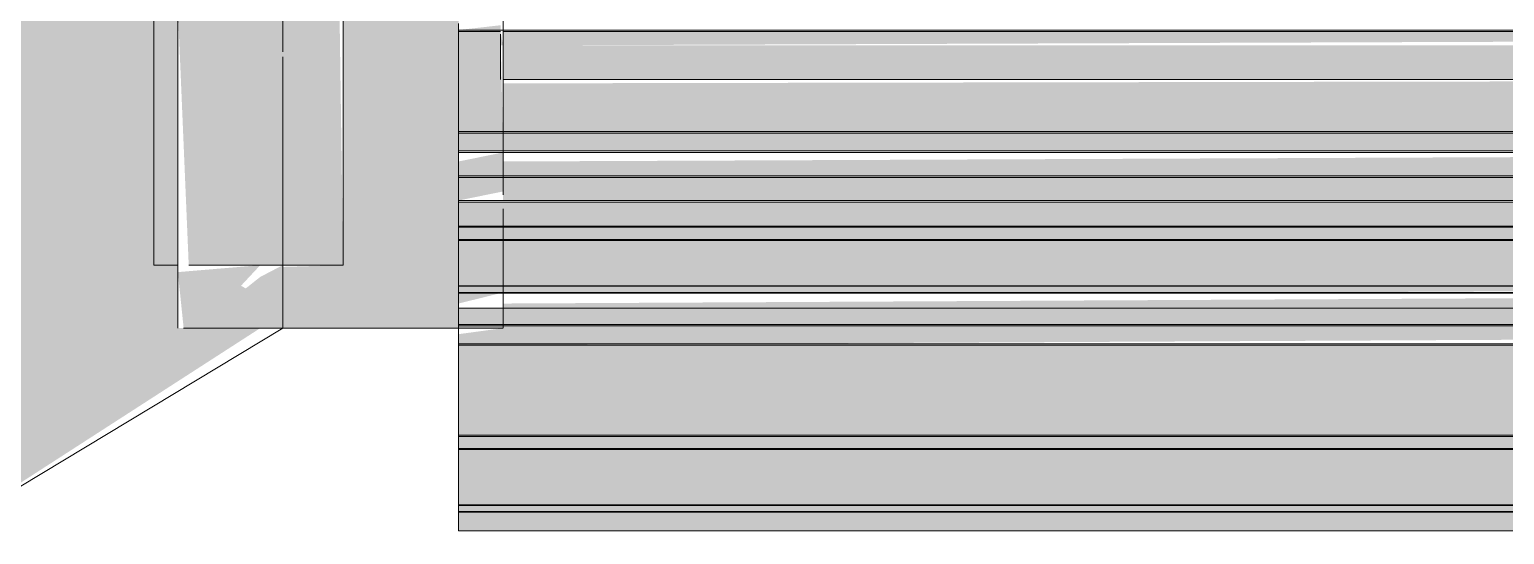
# Model space of a CAD drawing. Header units: metres. Extents: x 147 to 427, y -16 to 162.
# Drawn here: x 201.7562 to 201.8265, y 0.0464 to 0.0705 of the extents above; entities that cross this region are included whole.
import ezdxf

# ---------------------------------------------------------------- set-up
doc = ezdxf.new("R2010")
doc.units = ezdxf.units.M
doc.layers.add('P-SANR-FIXT', color=7, linetype='Continuous', lineweight=5)

# ---------------------------------------------------------------- blocks, each defined once
blk = doc.blocks.new('Bomba Jacuzzi1 - 15B-T 1_1_2CV TRIF_220_380V _1 1_2CV_-2414014-FF')
at = {"layer": 'P-SANR-FIXT', "lineweight": 15, "true_color": 0x181818, "transparency": 33554598}
for points in [[(96.305271, 0.046422), (96.32051, 0.05625), (96.316584, 0.05625), (96.316584, 0.05925), (96.315446, 0.059801), (96.315446, 0.17175), (96.316584, 0.172081), (96.316584, 0.17475), (96.321584, 0.17475), (96.305271, 0.184444), (96.305271, 0.049051)], [(96.329959, 0.05625), (96.329959, 0.0825), (96.324459, 0.081983), (96.324459, 0.05925), (96.321584, 0.059167), (96.321584, 0.05625)], [(96.32051, 0.05625), (96.32051, 0.057757), (96.319594, 0.058269), (96.32051, 0.05925), (96.316584, 0.058919), (96.31686, 0.05625)]]:
    blk.add_hatch(color=250, dxfattribs=at).paths.add_polyline_path(points)
h = blk.add_hatch(color=250, dxfattribs=at)
h.paths.add_polyline_path([(96.32051, 0.05625), (96.321584, 0.05625), (96.321584, 0.05925), (96.32051, 0.05869), (96.319499, 0.057889), (96.32051, 0.057199)])
h.paths.add_polyline_path([(96.32051, 0.17175), (96.321584, 0.171833), (96.321584, 0.174099), (96.32051, 0.174239), (96.319946, 0.172731), (96.32051, 0.17231), (96.32051, 0.171816)])
h = blk.add_hatch(color=250, dxfattribs=at)
h.paths.add_polyline_path([(96.331959, 0.07045), (96.331959, 0.070678), (96.329959, 0.07045)])
h.paths.add_polyline_path([(96.331959, 0.07757), (96.331959, 0.07898), (96.329959, 0.07898), (96.329959, 0.07757)])
h = blk.add_hatch(color=250, dxfattribs=at)
h.paths.add_polyline_path([(96.321584, 0.05925), (96.321584, 0.0715), (96.316584, 0.0715), (96.317102, 0.05925), (96.32051, 0.05925)])
h.paths.add_polyline_path([(96.316584, 0.0715), (96.316584, 0.074), (96.315446, 0.073604), (96.315446, 0.0715)])
h.paths.add_polyline_path([(96.323645, 0.071635), (96.324459, 0.072164), (96.324459, 0.074), (96.321584, 0.073604), (96.321584, 0.071635)])
h = blk.add_hatch(color=250, dxfattribs=at)
h.paths.add_polyline_path([(96.321727, 0.05925), (96.324459, 0.05925), (96.324285, 0.0715), (96.321584, 0.071436), (96.321584, 0.05925)])
h.paths.add_polyline_path([(96.316584, 0.05925), (96.316584, 0.0715), (96.315446, 0.0715), (96.315446, 0.05925)])
at = {"layer": 'P-SANR-FIXT', "lineweight": 15, "true_color": 0xffc600, "transparency": 33554598}
for points in [[(96.331959, 0.070372), (96.331959, 0.07045), (96.329959, 0.070372)], [(96.332084, 0.069715), (96.432635, 0.070083), (96.432635, 0.070372), (96.332084, 0.070372), (96.332084, 0.06972)], [(96.336724, 0.064688), (96.432635, 0.064688), (96.432635, 0.0681), (96.332084, 0.067909), (96.332084, 0.064688)], [(96.385365, 0.06233), (96.432635, 0.062832), (96.432635, 0.06462), (96.332084, 0.064188), (96.332084, 0.06233), (96.369151, 0.06233)], [(96.369151, 0.060475), (96.432635, 0.060475), (96.432635, 0.062252), (96.332084, 0.062252), (96.332084, 0.060475), (96.352938, 0.060475)], [(96.332084, 0.060425), (96.332084, 0.060475), (96.329959, 0.060425)], [(96.369151, 0.057949), (96.432635, 0.058272), (96.432635, 0.060425), (96.332084, 0.060425), (96.332084, 0.057949), (96.352938, 0.057949)], [(96.329959, 0.05544), (96.432635, 0.055964), (96.432635, 0.057949), (96.332084, 0.057422), (96.332084, 0.05625), (96.329959, 0.055964), (96.329959, 0.055508)], [(96.401579, 0.050514), (96.432635, 0.050852), (96.432635, 0.05544), (96.329959, 0.05544), (96.329959, 0.050514), (96.336724, 0.050514)], [(96.401579, 0.047509), (96.432635, 0.047832), (96.432635, 0.050464), (96.329959, 0.050464), (96.329959, 0.047509), (96.336724, 0.047509)], [(96.401579, 0.046597), (96.432635, 0.046597), (96.432635, 0.047484), (96.329959, 0.047484), (96.329959, 0.046597), (96.336724, 0.046597)]]:
    blk.add_hatch(color=40, dxfattribs=at).paths.add_polyline_path(points)
h = blk.add_hatch(color=40, dxfattribs=at)
h.paths.add_polyline_path([(96.432635, 0.0681), (96.432635, 0.064688), (96.441959, 0.064688), (96.441959, 0.0681), (96.434006, 0.0681)])
h.paths.add_polyline_path([(96.332084, 0.0681), (96.432635, 0.0681), (96.432635, 0.069715), (96.332084, 0.069715), (96.332084, 0.068102)])
h.paths.add_polyline_path([(96.329959, 0.064688), (96.332084, 0.064688), (96.331959, 0.070372), (96.329959, 0.070372), (96.329959, 0.065479)])
h = blk.add_hatch(color=40, dxfattribs=at)
h.paths.add_polyline_path([(96.432635, 0.069715), (96.441959, 0.07028), (96.441959, 0.070372), (96.432635, 0.070083)])
h.paths.add_polyline_path([(96.331959, 0.069715), (96.332084, 0.06972), (96.331959, 0.070372)])
h = blk.add_hatch(color=40, dxfattribs=at)
h.paths.add_polyline_path([(96.441959, 0.063513), (96.442635, 0.063513), (96.442635, 0.06462), (96.432635, 0.06462), (96.432635, 0.063513), (96.434006, 0.063513)])
h.paths.add_polyline_path([(96.332084, 0.063513), (96.332084, 0.06462), (96.329959, 0.064188), (96.329959, 0.063513)])
h = blk.add_hatch(color=40, dxfattribs=at)
h.paths.add_polyline_path([(96.329959, 0.06233), (96.332084, 0.062762), (96.332084, 0.063513), (96.329959, 0.063513), (96.329959, 0.062762)])
h.paths.add_polyline_path([(96.441959, 0.062762), (96.441959, 0.063513), (96.432635, 0.063003), (96.432635, 0.062762), (96.434006, 0.062762)])
h = blk.add_hatch(color=40, dxfattribs=at)
h.paths.add_polyline_path([(96.329959, 0.060475), (96.332084, 0.060475), (96.332084, 0.062252), (96.329959, 0.062252), (96.329959, 0.061109)])
h.paths.add_polyline_path([(96.432635, 0.060475), (96.441959, 0.060475), (96.441959, 0.061109), (96.432635, 0.061109)])
h = blk.add_hatch(color=40, dxfattribs=at)
h.paths.add_polyline_path([(96.332084, 0.05625), (96.332084, 0.057199), (96.329959, 0.057199), (96.329959, 0.05625)])
h.paths.add_polyline_path([(96.442635, 0.05643), (96.442635, 0.057199), (96.432635, 0.057199), (96.432635, 0.05643), (96.441959, 0.05643)])
h.paths.add_polyline_path([(96.329959, 0.057422), (96.332084, 0.057949), (96.332084, 0.060425), (96.329959, 0.060425), (96.329959, 0.057924)])
at = {"layer": 'P-SANR-FIXT', "color": 126, "lineweight": 15, "true_color": 0x0f6868}
for p, q in [((96.321584, 0.076955), (96.321584, 0.069408)), ((96.316584, 0.073604), (96.316584, 0.05625)), ((96.315446, 0.05925), (96.315446, 0.071632)), ((96.324459, 0.071632), (96.324459, 0.05925)), ((96.321584, 0.069176), (96.321584, 0.062789)), ((96.321584, 0.062118), (96.321584, 0.05625)), ((96.315446, 0.05925), (96.316584, 0.05925)), ((96.321584, 0.05925), (96.324459, 0.05925)), ((96.31686, 0.05625), (96.31755, 0.05625))]:
    blk.add_line(p, q, dxfattribs=at)
at = {"layer": 'P-SANR-FIXT', "color": 250, "lineweight": 15, "true_color": 0x143333}
for p, q in [((96.315446, 0.0715), (96.315446, 0.05925)), ((96.324459, 0.05925), (96.324459, 0.0715)), ((96.316584, 0.05925), (96.315446, 0.05925)), ((96.317102, 0.05925), (96.321584, 0.05925)), ((96.324459, 0.05925), (96.321584, 0.05925)), ((96.316584, 0.058733), (96.316584, 0.05625)), ((96.321584, 0.057736), (96.321584, 0.05625))]:
    blk.add_line(p, q, dxfattribs=at)
at = {"layer": 'P-SANR-FIXT', "color": 250, "lineweight": 15, "true_color": 0x162121}
for p, q in [((96.316584, 0.071226), (96.316584, 0.064188)), ((96.321584, 0.070371), (96.321584, 0.069408)), ((96.321584, 0.069176), (96.321584, 0.062231)), ((96.316584, 0.064188), (96.316584, 0.058988)), ((96.321584, 0.062118), (96.321584, 0.057803)), ((96.321584, 0.05925), (96.317102, 0.05925))]:
    blk.add_line(p, q, dxfattribs=at)
at = {"layer": 'P-SANR-FIXT', "color": 42, "lineweight": 15, "true_color": 0xb4910a}
blk.add_line((96.332084, 0.070435), (96.332084, 0.071178), dxfattribs=at)
at = {"layer": 'P-SANR-FIXT', "color": 4, "lineweight": 15, "true_color": 0x00ffff}
for p, q in [((96.329959, 0.063513), (96.329959, 0.070757)), ((96.329959, 0.063513), (96.329959, 0.06233)), ((96.329959, 0.063513), (96.448959, 0.063513)), ((96.321584, 0.062789), (96.321584, 0.062118)), ((96.329959, 0.05643), (96.329959, 0.06233)), ((96.329959, 0.06233), (96.448959, 0.06233)), ((96.305271, 0.046422), (96.321584, 0.05625)), ((96.31755, 0.05625), (96.329959, 0.05625)), ((96.329959, 0.05643), (96.329959, 0.055508)), ((96.329959, 0.05643), (96.448959, 0.05643)), ((96.329959, 0.051146), (96.329959, 0.055508)), ((96.329959, 0.055508), (96.448959, 0.055508)), ((96.329959, 0.051146), (96.329959, 0.050514)), ((96.329959, 0.051146), (96.448959, 0.051146)), ((96.329959, 0.047832), (96.329959, 0.050514)), ((96.329959, 0.050514), (96.432635, 0.050514)), ((96.329959, 0.047832), (96.329959, 0.047509)), ((96.329959, 0.047832), (96.432635, 0.047832)), ((96.329959, 0.046597), (96.329959, 0.047509)), ((96.329959, 0.047509), (96.432635, 0.047509)), ((96.329959, 0.046597), (96.329959, 0.04659)), ((96.329959, 0.046597), (96.432635, 0.046597)), ((96.329959, 0.046595), (96.329959, 0.04659)), ((96.329959, 0.04659), (96.432635, 0.04659))]:
    blk.add_line(p, q, dxfattribs=at)
at = {"layer": 'P-SANR-FIXT', "color": 59, "lineweight": 15, "true_color": 0x495b2e}
for p, q in [((96.329959, 0.07045), (96.329959, 0.065613)), ((96.329959, 0.07045), (96.332084, 0.07045)), ((96.329959, 0.065613), (96.332084, 0.065613)), ((96.329959, 0.064747), (96.329959, 0.065479)), ((96.329959, 0.062303), (96.329959, 0.061109)), ((96.329959, 0.061109), (96.332084, 0.061109))]:
    blk.add_line(p, q, dxfattribs=at)
at = {"layer": 'P-SANR-FIXT', "color": 63, "lineweight": 15, "true_color": 0xa6d959}
for p, q in [((96.329959, 0.07045), (96.329959, 0.06233)), ((96.332084, 0.07045), (96.448959, 0.07045)), ((96.332084, 0.064188), (96.332084, 0.070435)), ((96.332084, 0.065613), (96.448959, 0.065613)), ((96.329959, 0.06233), (96.329959, 0.064747)), ((96.329959, 0.06233), (96.329959, 0.05643)), ((96.332084, 0.060147), (96.332084, 0.061941)), ((96.329959, 0.05643), (96.329959, 0.061109)), ((96.332084, 0.061109), (96.448959, 0.061109)), ((96.329959, 0.051146), (96.329959, 0.055508)), ((96.329959, 0.055508), (96.329959, 0.051146)), ((96.329959, 0.050852), (96.329959, 0.050514)), ((96.329959, 0.047832), (96.329959, 0.050514)), ((96.329959, 0.050514), (96.329959, 0.047832)), ((96.329959, 0.047509), (96.329959, 0.046597)), ((96.329959, 0.046595), (96.432635, 0.046595))]:
    blk.add_line(p, q, dxfattribs=at)
at = {"layer": 'P-SANR-FIXT', "color": 58, "lineweight": 15, "true_color": 0x645513}
for p, q in [((96.329959, 0.070372), (96.329959, 0.065613)), ((96.329959, 0.065479), (96.329959, 0.064688)), ((96.329959, 0.06462), (96.332084, 0.06462)), ((96.329959, 0.063513), (96.329959, 0.064188)), ((96.329959, 0.064165), (96.329959, 0.06348)), ((96.329959, 0.06233), (96.329959, 0.060475)), ((96.329959, 0.062252), (96.332084, 0.062252)), ((96.329959, 0.059227), (96.329959, 0.060425)), ((96.329959, 0.060425), (96.329959, 0.059223)), ((96.329959, 0.060425), (96.332084, 0.060425)), ((96.329959, 0.058272), (96.329959, 0.05908)), ((96.329959, 0.059066), (96.329959, 0.058268)), ((96.332084, 0.058283), (96.332084, 0.059522)), ((96.329959, 0.057949), (96.329959, 0.057199)), ((96.329959, 0.057949), (96.332084, 0.057949)), ((96.329959, 0.056527), (96.329959, 0.057199)), ((96.329959, 0.057199), (96.332084, 0.057199))]:
    blk.add_line(p, q, dxfattribs=at)
at = {"layer": 'P-SANR-FIXT', "color": 59, "lineweight": 15, "true_color": 0x5d561a}
for p, q in [((96.329959, 0.065613), (96.329959, 0.070372)), ((96.329959, 0.070372), (96.329959, 0.067905)), ((96.329959, 0.070372), (96.331959, 0.070372)), ((96.331959, 0.070251), (96.331959, 0.0681)), ((96.329959, 0.067833), (96.329959, 0.065609)), ((96.332084, 0.065437), (96.332084, 0.067522)), ((96.329959, 0.065541), (96.332084, 0.065541)), ((96.329959, 0.064688), (96.329959, 0.065479)), ((96.329959, 0.065479), (96.329959, 0.064688)), ((96.332084, 0.064576), (96.332084, 0.065401)), ((96.329959, 0.064688), (96.332084, 0.064688)), ((96.329959, 0.064188), (96.329959, 0.063513)), ((96.329959, 0.064162), (96.329959, 0.063481)), ((96.329959, 0.060475), (96.329959, 0.06233)), ((96.329959, 0.062305), (96.329959, 0.061104)), ((96.332084, 0.06067), (96.332084, 0.061941)), ((96.329959, 0.061055), (96.332084, 0.061055)), ((96.329959, 0.060475), (96.329959, 0.059227)), ((96.329959, 0.060475), (96.332084, 0.060475)), ((96.332084, 0.060014), (96.332084, 0.060641)), ((96.329959, 0.059061), (96.329959, 0.058272))]:
    blk.add_line(p, q, dxfattribs=at)
at = {"layer": 'P-SANR-FIXT', "color": 42, "lineweight": 15, "true_color": 0xbfa010}
for p, q in [((96.332084, 0.070372), (96.432635, 0.070372)), ((96.329959, 0.063481), (96.329959, 0.062907))]:
    blk.add_line(p, q, dxfattribs=at)
at = {"layer": 'P-SANR-FIXT', "color": 49, "lineweight": 15, "true_color": 0x524715}
blk.add_line((96.331959, 0.070251), (96.331959, 0.069715), dxfattribs=at)
at = {"layer": 'P-SANR-FIXT', "color": 250, "lineweight": 15, "true_color": 0x302d18}
for p, q in [((96.331959, 0.069715), (96.331959, 0.0681)), ((96.332084, 0.067709), (96.332084, 0.069327)), ((96.329959, 0.058272), (96.332084, 0.058272))]:
    blk.add_line(p, q, dxfattribs=at)
at = {"layer": 'P-SANR-FIXT', "color": 58, "lineweight": 15, "true_color": 0x604f11}
blk.add_line((96.332084, 0.069333), (96.332084, 0.070013), dxfattribs=at)
at = {"layer": 'P-SANR-FIXT', "color": 52, "lineweight": 15, "true_color": 0xdfcc1f}
for p, q in [((96.332084, 0.0681), (96.448959, 0.0681)), ((96.332084, 0.065541), (96.432635, 0.065541)), ((96.332084, 0.064688), (96.448959, 0.064688)), ((96.332084, 0.063326), (96.332084, 0.064188)), ((96.329959, 0.063513), (96.329959, 0.06233)), ((96.332084, 0.062604), (96.332084, 0.063313)), ((96.329959, 0.060475), (96.329959, 0.05643)), ((96.332084, 0.061055), (96.432635, 0.061055)), ((96.332084, 0.060475), (96.448959, 0.060475)), ((96.332084, 0.058269), (96.332084, 0.060147)), ((96.329959, 0.05643), (96.329959, 0.058269)), ((96.332084, 0.058272), (96.448959, 0.058272)), ((96.329959, 0.051146), (96.329959, 0.055508)), ((96.329959, 0.055508), (96.329959, 0.051146)), ((96.329959, 0.047832), (96.329959, 0.050514)), ((96.329959, 0.050514), (96.329959, 0.047832)), ((96.329959, 0.047484), (96.432635, 0.047484))]:
    blk.add_line(p, q, dxfattribs=at)
at = {"layer": 'P-SANR-FIXT', "color": 46, "lineweight": 15, "true_color": 0x67540f}
for p, q in [((96.329959, 0.064188), (96.329959, 0.063513)), ((96.329959, 0.060425), (96.329959, 0.059227)), ((96.329959, 0.05908), (96.329959, 0.058272)), ((96.329959, 0.056527), (96.329959, 0.057199)), ((96.329959, 0.057199), (96.329959, 0.056527))]:
    blk.add_line(p, q, dxfattribs=at)
at = {"layer": 'P-SANR-FIXT', "color": 58, "lineweight": 15, "true_color": 0x665410}
for p, q in [((96.329959, 0.063513), (96.329959, 0.064188)), ((96.329959, 0.064188), (96.329959, 0.063513)), ((96.332084, 0.063326), (96.332084, 0.064188)), ((96.329959, 0.059227), (96.329959, 0.060425)), ((96.329959, 0.060425), (96.329959, 0.059227)), ((96.329959, 0.058272), (96.329959, 0.05908)), ((96.329959, 0.05908), (96.329959, 0.058272)), ((96.329959, 0.057924), (96.329959, 0.057408)), ((96.329959, 0.057924), (96.332084, 0.057924)), ((96.329959, 0.056527), (96.329959, 0.057199)), ((96.329959, 0.057196), (96.329959, 0.056527)), ((96.332084, 0.056266), (96.332084, 0.056698))]:
    blk.add_line(p, q, dxfattribs=at)
at = {"layer": 'P-SANR-FIXT', "color": 40, "lineweight": 15, "true_color": 0xf3c80a}
for p, q in [((96.332084, 0.06462), (96.432635, 0.06462)), ((96.332084, 0.062252), (96.432635, 0.062252)), ((96.332084, 0.060425), (96.432635, 0.060425)), ((96.329959, 0.057949), (96.329959, 0.05643)), ((96.332084, 0.056266), (96.332084, 0.058269)), ((96.332084, 0.057949), (96.448959, 0.057949)), ((96.332084, 0.057199), (96.448959, 0.057199)), ((96.329959, 0.05625), (96.332084, 0.05625)), ((96.329959, 0.051146), (96.329959, 0.055508)), ((96.329959, 0.055508), (96.329959, 0.051146)), ((96.329959, 0.050514), (96.329959, 0.047832)), ((96.329959, 0.050464), (96.432635, 0.050464)), ((96.329959, 0.047802), (96.329959, 0.047637)), ((96.329959, 0.047637), (96.329959, 0.047484))]:
    blk.add_line(p, q, dxfattribs=at)
at = {"layer": 'P-SANR-FIXT', "color": 42, "lineweight": 15, "true_color": 0xc89e06}
for p, q in [((96.329959, 0.062917), (96.329959, 0.063513)), ((96.329959, 0.063513), (96.329959, 0.062917)), ((96.329959, 0.057408), (96.329959, 0.057196))]:
    blk.add_line(p, q, dxfattribs=at)
at = {"layer": 'P-SANR-FIXT', "color": 42, "lineweight": 15, "true_color": 0xc69e09}
for p, q in [((96.329959, 0.062917), (96.329959, 0.063513)), ((96.329959, 0.06348), (96.329959, 0.062903)), ((96.332084, 0.062604), (96.332084, 0.063313))]:
    blk.add_line(p, q, dxfattribs=at)
at = {"layer": 'P-SANR-FIXT', "color": 42, "lineweight": 15, "true_color": 0xc99e05}
for p, q in [((96.329959, 0.063432), (96.332084, 0.063432)), ((96.329959, 0.057196), (96.332084, 0.057196))]:
    blk.add_line(p, q, dxfattribs=at)
at = {"layer": 'P-SANR-FIXT', "color": 40, "lineweight": 15, "true_color": 0xfdc601}
for p, q in [((96.332084, 0.063432), (96.432635, 0.063432)), ((96.332084, 0.057196), (96.432635, 0.057196)), ((96.329959, 0.055508), (96.329959, 0.051146)), ((96.329959, 0.05544), (96.432635, 0.05544)), ((96.329959, 0.051092), (96.329959, 0.050464)), ((96.329959, 0.051092), (96.432635, 0.051092))]:
    blk.add_line(p, q, dxfattribs=at)
at = {"layer": 'P-SANR-FIXT', "color": 29, "lineweight": 15, "true_color": 0x332c15}
blk.add_line((96.329959, 0.058242), (96.332084, 0.058242), dxfattribs=at)
at = {"layer": 'P-SANR-FIXT', "color": 40, "lineweight": 15, "true_color": 0xfac603}
for p, q in [((96.332084, 0.058242), (96.432635, 0.058242)), ((96.332084, 0.057924), (96.432635, 0.057924)), ((96.329959, 0.051146), (96.329959, 0.055508)), ((96.329959, 0.055508), (96.329959, 0.051146)), ((96.329959, 0.050464), (96.329959, 0.050852)), ((96.329959, 0.047802), (96.432635, 0.047802))]:
    blk.add_line(p, q, dxfattribs=at)
at = {"layer": 'P-SANR-FIXT', "color": 46, "lineweight": 15, "true_color": 0x68540f}
for p, q in [((96.329959, 0.057199), (96.329959, 0.056527)), ((96.329959, 0.056527), (96.329959, 0.057199)), ((96.329959, 0.057199), (96.329959, 0.056527)), ((96.329959, 0.056359), (96.332084, 0.056359))]:
    blk.add_line(p, q, dxfattribs=at)
at = {"layer": 'P-SANR-FIXT', "color": 40, "lineweight": 15, "true_color": 0xfec600}
for p, q in [((96.329959, 0.056359), (96.329959, 0.05544)), ((96.332084, 0.056359), (96.432635, 0.056359))]:
    blk.add_line(p, q, dxfattribs=at)

msp = doc.modelspace()

# ---------------------------------------------------------------- block references
at = {"layer": 'P-SANR-FIXT', "color": 126, "lineweight": 15, "true_color": 0x0f6868}
msp.add_blockref('Bomba Jacuzzi1 - 15B-T 1_1_2CV TRIF_220_380V _1 1_2CV_-2414014-FF', (105.446682, 0), dxfattribs=at)

doc.saveas('drawing.dxf')
